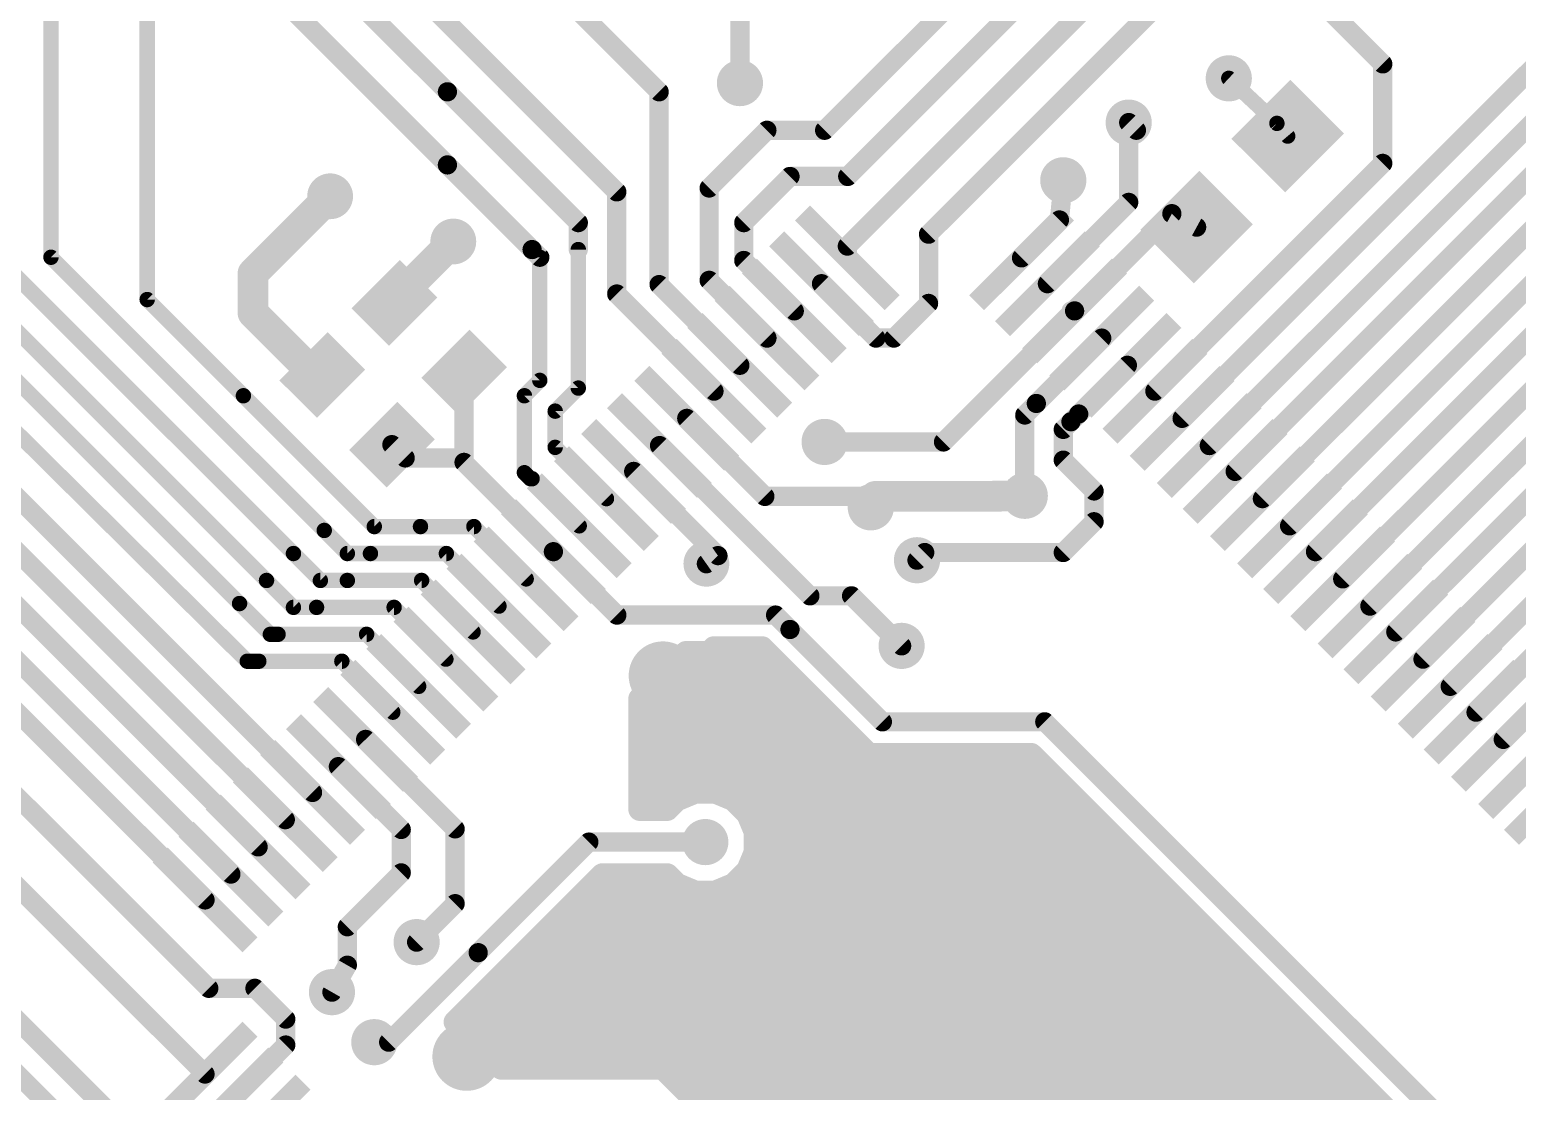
# Model space of a CAD drawing. Extents: x 0 to 81, y 1 to 51.
# Drawn here: x 34.01 to 53.64, y 24.08 to 38.09 of the extents above; entities that cross this region are included whole.
import ezdxf

# ---------------------------------------------------------------- set-up
doc = ezdxf.new("R2010")
doc.units = 0
doc.layers.add('1', color=22, linetype='CONTINUOUS')
doc.layers.add('18', color=82, linetype='CONTINUOUS')

# ---------------------------------------------------------------- blocks, each defined once
blk = doc.blocks.new('RECT')
blk.add_solid([(-0.5, -0.5), (0.5, -0.5), (-0.5, 0.5), (0.5, 0.5)])
blk = doc.blocks.new('ROUNDV')
at = {"const_width": 0.5}
blk.add_lwpolyline([(0, -0.25, 1), (0, 0.25, 1), (0, -0.25)], format="xyb", dxfattribs=at)

msp = doc.modelspace()

# ---------------------------------------------------------------- linework, layer by layer
at = {"layer": '1'}
for points, const_width in [([(34.29, 35.0896), (34.29, 45.7576)], 0.2032), ([(44.8056, 36.1564), (52.1208, 43.4716)], 0.254), ([(35.56, 34.5308), (35.56, 42.862)], 0.2032), ([(45.8724, 35.3944), (53.34, 42.862)], 0.254), ([(49.53, 41.7952), (44.5008, 36.766)], 0.254), ([(44.8005, 35.2369), (50.1396, 40.576)], 0.254), ([(49.2188, 32.9625), (55.5752, 39.3189)], 0.254), ([(39.5224, 36.3088), (36.83, 39.0012)], 0.254), ([(42.3164, 37.274), (40.64, 38.9504)], 0.254), ([(51.8668, 37.6428), (50.5968, 38.9128)], 0.254), ([(39.5224, 37.274), (38.2016, 38.5948)], 0.254), ([(43.3832, 38.4048), (43.3832, 37.3888)], 0.254), ([(41.7576, 35.9532), (39.37, 38.3408)], 0.254), ([(49.578, 32.6033), (54.8207, 37.846)], 0.254), ([(51.8668, 36.3289), (51.8668, 37.6428)], 0.254), ([(50.4698, 36.8571), (49.8348, 37.4518)], 0.2032), ([(41.2496, 35.5468), (39.5224, 37.274)], 0.254), ([(42.3164, 34.7282), (42.3164, 37.274)], 0.254), ([(37.0236, 27.3049), (27.2578, 37.0708)], 0.254), ([(48.6156, 36.766), (48.514, 36.8676)], 0.254), ([(48.514, 35.8139), (48.514, 36.8676)], 0.254), ([(50.6122, 36.6892), (50.4698, 36.8571)], 0.2032), ([(43.7388, 36.766), (42.9768, 36.004)], 0.254), ([(44.5008, 36.766), (43.7388, 36.766)], 0.254), ([(49.9193, 32.262), (54.2332, 36.576)], 0.254), ([(40.64, 35.1912), (39.5224, 36.3088)], 0.254), ([(48.8596, 33.3217), (51.8668, 36.3289)], 0.254), ([(36.8808, 29.7556), (30.48, 36.1056)], 0.2032), ([(36.7792, 30.5176), (31.0896, 36.2072)], 0.2032), ([(37.1348, 30.8224), (31.75, 36.2072)], 0.2032), ([(42.9768, 36.004), (42.9768, 34.7848)], 0.254), ([(43.434, 35.5468), (44.0436, 36.1564)], 0.254), ([(44.0436, 36.1564), (44.8056, 36.1564)], 0.254), ([(47.5996, 35.582), (47.6504, 36.1056)], 0.254), ([(50.2785, 31.9028), (54.3929, 36.0172)], 0.254), ([(37.742, 28.0234), (29.8704, 35.895)], 0.254), ([(36.957, 34.877), (37.9744, 35.8944)], 0.4064), ([(41.7576, 34.6045), (41.7576, 35.9532)], 0.254), ([(47.4407, 34.7406), (48.514, 35.8139)], 0.254), ([(37.3828, 27.6641), (29.3624, 35.6846)], 0.254), ([(37.4904, 31.178), (33.02, 35.6484)], 0.2032), ([(49.0835, 35.665), (47.7999, 34.3814)], 0.254), ([(49.4102, 35.4872), (49.0835, 35.665)], 0.254), ([(41.2496, 35.1912), (41.2496, 35.5468)], 0.254), ([(43.434, 35.0474), (43.434, 35.5468)], 0.254), ([(47.0995, 35.0818), (47.5996, 35.582)], 0.254), ([(50.6377, 31.5436), (54.6033, 35.5092)], 0.254), ([(38.8229, 34.5204), (39.6, 35.2975)], 0.4064), ([(44.8005, 35.0818), (44.8005, 35.2369)], 0.254), ([(45.8724, 34.48), (45.8724, 35.3944)], 0.254), ([(37.8968, 31.4828), (34.29, 35.0896)], 0.2032), ([(40.7416, 35.0896), (40.64, 35.1912)], 0.254), ([(40.7416, 33.464), (40.7416, 35.0896)], 0.2032), ([(41.2496, 33.3624), (41.2496, 35.1912)], 0.2032), ([(44.1001, 34.3814), (43.434, 35.0474)], 0.254), ([(36.957, 34.353), (36.957, 34.877)], 0.4064), ([(50.9789, 31.2024), (54.727, 34.9504)], 0.254), ([(43.3816, 33.663), (42.3164, 34.7282)], 0.254), ([(42.9768, 34.7848), (43.7394, 34.0222)], 0.254), ([(44.4593, 34.7406), (45.1771, 34.0228)], 0.254), ([(36.83, 33.2608), (35.56, 34.5308)], 0.2032), ([(37.7754, 33.5346), (36.957, 34.353)], 0.4064), ([(38.8229, 34.4871), (38.8229, 34.5204)], 0.4064), ([(43.0404, 33.3217), (41.7576, 34.6045)], 0.254), ([(45.4152, 34.0228), (45.8724, 34.48)], 0.254), ([(36.6644, 26.9457), (29.3201, 34.29)], 0.254), ([(46.0698, 32.6512), (47.7999, 34.3814)], 0.254), ([(47.755, 34.3814), (47.7999, 34.3814)], 0.254), ([(51.3382, 30.8432), (54.8866, 34.3916)], 0.254), ([(43.7394, 34.0222), (43.7409, 34.0222)], 0.254), ([(45.1771, 34.0228), (45.2628, 34.0228)], 0.254), ([(45.2628, 34.0228), (45.4152, 34.0228)], 0.254), ([(48.1578, 34.0222), (47.2948, 33.1592)], 0.254), ([(48.1591, 34.0222), (48.1578, 34.0222)], 0.254), ([(48.1832, 34.0222), (48.1591, 34.0222)], 0.254), ([(51.6974, 30.4839), (55.097, 33.8836)], 0.254), ([(47.8536, 33.02), (48.4966, 33.663)], 0.254), ([(48.4966, 33.663), (48.5184, 33.663)], 0.254), ([(36.3232, 26.6045), (29.4826, 33.445)], 0.254), ([(37.8704, 33.5346), (37.7754, 33.5346)], 0.4064), ([(39.7421, 32.44), (39.7421, 33.5679)], 0.254), ([(40.5384, 33.2608), (40.7416, 33.464)], 0.2032), ([(40.9448, 33.0576), (41.2496, 33.3624)], 0.2032), ([(52.0386, 30.1427), (55.2207, 33.3248)], 0.254), ([(38.5572, 31.5336), (36.83, 33.2608)], 0.2032), ([(40.5384, 32.2448), (40.5384, 33.2608)], 0.2032), ([(47.2948, 33.1592), (47.1424, 33.0068)], 0.254), ([(40.9448, 32.5795), (40.9448, 33.0576)], 0.2032), ([(42.6812, 32.9625), (43.7117, 31.932)], 0.254), ([(47.1424, 33.0068), (47.1424, 31.94)], 0.254), ([(47.6504, 32.8168), (47.752, 32.9184)], 0.254), ([(47.8536, 33.02), (47.752, 32.9184)], 0.254), ([(47.6504, 32.4104), (47.6504, 32.8168)], 0.254), ([(52.3978, 29.7835), (55.3803, 32.766)], 0.254), ([(36.3728, 25.4376), (29.2608, 32.5496)], 0.254), ([(38.7896, 32.6154), (38.965, 32.44)], 0.254), ([(41.6215, 31.9028), (40.9448, 32.5795)], 0.2032), ([(42.322, 32.6033), (44.3061, 30.6192)], 0.254), ([(44.5008, 32.6512), (46.0698, 32.6512)], 0.254), ([(38.965, 32.44), (39.7421, 32.44)], 0.254), ([(39.7421, 32.3813), (39.7421, 32.44)], 0.254), ([(40.9211, 31.2024), (39.7421, 32.3813)], 0.254), ([(48.0568, 32.004), (47.6504, 32.4104)], 0.254), ([(40.6173, 32.1659), (40.5384, 32.2448)], 0.2032), ([(40.6173, 32.1659), (40.64, 32.1659)], 0.2032), ([(40.64, 32.1659), (41.2623, 31.5436)], 0.2032), ([(41.9807, 32.262), (43.0925, 31.1503)], 0.254), ([(55.54, 32.2072), (52.757, 29.4243)], 0.254), ([(43.7117, 31.932), (45.1532, 31.932)], 0.254), ([(45.1692, 31.932), (45.1104, 31.7876)], 0.4064), ([(46.5248, 31.932), (45.1692, 31.932)], 0.4064), ([(45.1532, 31.932), (45.1104, 31.7876)], 0.254), ([(46.5248, 31.932), (47.1424, 31.94)], 0.4064), ([(48.0568, 31.5976), (48.0568, 32.004)], 0.254), ([(55.7145, 31.6992), (53.0983, 29.083)], 0.254), ([(39.1668, 31.5336), (38.5572, 31.5336)], 0.2032), ([(39.8714, 31.5336), (39.1668, 31.5336)], 0.2032), ([(40.5618, 30.8432), (39.8714, 31.5336)], 0.2032), ([(47.6504, 31.1912), (48.0568, 31.5976)], 0.254), ([(38.2016, 31.178), (37.8968, 31.4828)], 0.2032), ([(37.846, 30.8224), (37.4904, 31.178)], 0.2032), ([(38.5064, 31.178), (38.2016, 31.178)], 0.2032), ([(39.5086, 31.178), (38.5064, 31.178)], 0.2032), ([(40.2026, 30.4839), (39.5086, 31.178)], 0.2032), ([(41.7582, 30.3652), (40.9211, 31.2024)], 0.254), ([(43.0925, 31.1503), (42.9401, 31.043)], 0.254), ([(45.72, 31.0896), (45.8216, 31.1912)], 0.254), ([(45.8216, 31.1912), (47.244, 31.1912)], 0.254), ([(47.244, 31.1912), (47.6504, 31.1912)], 0.254), ([(55.8741, 31.1404), (53.4575, 28.7238)], 0.254), ([(37.4904, 30.4668), (37.1348, 30.8224)], 0.2032), ([(38.2016, 30.8224), (37.846, 30.8224)], 0.2032), ([(39.1817, 30.8224), (38.2016, 30.8224)], 0.2032), ([(39.8614, 30.1427), (39.1817, 30.8224)], 0.2032), ([(44.3061, 30.6192), (44.8564, 30.6192)], 0.254), ([(44.8564, 30.6192), (45.5168, 29.9588)], 0.254), ([(37.1856, 30.1112), (36.7792, 30.5176)], 0.2032), ([(37.7952, 30.4668), (37.4904, 30.4668)], 0.2032), ([(38.8189, 30.4668), (37.7952, 30.4668)], 0.2032), ([(39.5022, 29.7835), (38.8189, 30.4668)], 0.2032), ([(42.0624, 30.3652), (41.7582, 30.3652)], 0.254), ([(42.3672, 30.3652), (42.0624, 30.3652)], 0.254), ([(42.3672, 30.3652), (42.6344, 30.3652)], 0.254), ([(42.6344, 30.3652), (43.8536, 30.3652)], 0.254), ([(43.8536, 30.3652), (44.0436, 30.1752)], 0.254), ([(44.0436, 30.1752), (45.2628, 28.956)], 0.254), ([(37.2872, 30.1112), (37.1856, 30.1112)], 0.2032), ([(38.456, 30.1112), (37.2872, 30.1112)], 0.2032), ([(39.143, 29.4243), (38.456, 30.1112)], 0.2032), ([(42.9768, 29.8704), (43.0398, 29.9334)], 0.3048), ([(43.0398, 29.9334), (43.6747, 29.9334)], 0.3048), ([(43.6747, 29.9334), (44.831, 28.7771)], 0.3048), ([(37.0332, 29.7556), (36.8808, 29.7556)], 0.2032), ([(38.1291, 29.7556), (37.0332, 29.7556)], 0.2032), ([(38.8017, 29.083), (38.1291, 29.7556)], 0.2032), ([(42.0624, 29.2608), (42.672, 29.8704)], 0.3048), ([(43.8912, 28.0416), (42.3672, 29.5656)], 0.8128), ([(42.672, 29.8704), (42.9768, 29.8704)], 0.3048), ([(42.9768, 29.8704), (43.7377, 29.8704)], 0.3048), ([(42.3672, 29.5656), (44.0425, 29.5656)], 0.3048), ([(42.0624, 27.7998), (42.0624, 29.2608)], 0.3048), ([(42.0624, 29.2608), (44.3473, 29.2608)], 0.3048), ([(42.0624, 28.956), (44.6521, 28.956)], 0.3048), ([(45.2628, 28.956), (47.4061, 28.956)], 0.254), ([(47.4061, 28.956), (52.8121, 23.55)], 0.254), ([(44.831, 28.7771), (45.0839, 28.5242)], 0.3048), ([(38.4425, 28.7238), (39.624, 27.5423)], 0.254), ([(42.0624, 28.6512), (44.9569, 28.6512)], 0.3048), ([(45.0839, 28.5242), (47.2272, 28.5242)], 0.3048), ([(47.2272, 28.5242), (52.3803, 23.3711)], 0.3048), ([(38.0833, 28.3646), (38.9128, 27.5351)], 0.254), ([(42.0624, 28.3464), (47.405, 28.3464)], 0.3048), ([(44.0436, 25.7556), (43.8912, 28.0416)], 0.8128), ([(42.0624, 28.0416), (47.7098, 28.0416)], 0.3048), ([(42.5519, 27.9279), (42.4239, 27.7998)], 0.3048), ([(42.7946, 28.0284), (42.5519, 27.9279)], 0.3048), ([(43.0574, 28.0284), (42.7946, 28.0284)], 0.3048), ([(43.3001, 27.9279), (43.0574, 28.0284)], 0.3048), ([(43.4859, 27.7421), (43.3001, 27.9279)], 0.3048), ([(42.4239, 27.7998), (42.0624, 27.7998)], 0.3048), ([(43.5864, 27.4994), (43.4859, 27.7421)], 0.3048), ([(43.488, 27.7368), (48.0146, 27.7368)], 0.3048), ([(38.9128, 27.5351), (38.9128, 26.9616)], 0.254), ([(39.624, 27.5423), (39.624, 26.5552)], 0.254), ([(39.9288, 25.908), (41.3888, 27.368)], 0.254), ([(41.3888, 27.368), (41.656, 27.368)], 0.254), ([(41.656, 27.368), (42.926, 27.368)], 0.254), ([(43.5864, 27.2366), (43.5864, 27.4994)], 0.3048), ([(43.5864, 27.432), (48.3194, 27.432)], 0.3048), ([(43.4859, 26.9939), (43.5864, 27.2366)], 0.3048), ([(36.3232, 24.3055), (33.6539, 26.9748)], 0.254), ([(43.3001, 26.8081), (43.4859, 26.9939)], 0.3048), ([(43.5411, 27.1272), (48.6242, 27.1272)], 0.3048), ([(38.9128, 26.9616), (38.2016, 26.2504)], 0.254), ([(40.1077, 25.4762), (41.5677, 26.9362)], 0.3048), ([(41.4539, 26.8224), (42.5377, 26.8224)], 0.3048), ([(41.5677, 26.9362), (42.4239, 26.9362)], 0.3048), ([(42.4239, 26.9362), (42.5519, 26.8081)], 0.3048), ([(42.5519, 26.8081), (42.7946, 26.7076)], 0.3048), ([(43.0574, 26.7076), (43.3001, 26.8081)], 0.3048), ([(43.3143, 26.8224), (48.929, 26.8224)], 0.3048), ([(42.7946, 26.7076), (43.0574, 26.7076)], 0.3048), ([(39.624, 26.5552), (39.116, 26.0472)], 0.254), ([(41.1491, 26.5176), (49.2338, 26.5176)], 0.3048), ([(38.2016, 26.2504), (38.2016, 25.7424)], 0.254), ([(40.8443, 26.2128), (49.5386, 26.2128)], 0.3048), ([(39.7764, 24.5364), (40.9956, 25.7556)], 0.8128), ([(40.9956, 25.7556), (44.0436, 25.7556)], 0.8128), ([(44.0436, 25.7556), (45.8724, 25.7556)], 0.8128), ([(45.8724, 25.7556), (50.7492, 22.4028)], 0.8128), ([(38.7472, 24.7264), (39.9288, 25.908)], 0.254), ([(40.5395, 25.908), (49.8434, 25.908)], 0.3048), ([(38.2016, 25.7424), (37.9984, 25.3868)], 0.254), ([(40.2347, 25.6032), (50.1482, 25.6032)], 0.3048), ([(36.068, 22.796), (33.4264, 25.4376)], 0.254), ([(36.9824, 25.4376), (36.3728, 25.4376)], 0.254), ([(37.3888, 25.0312), (36.9824, 25.4376)], 0.254), ([(39.6245, 24.9931), (40.1077, 25.4762)], 0.3048), ([(39.9299, 25.2984), (50.453, 25.2984)], 0.3048), ([(37.3888, 24.6887), (37.3888, 25.0312)], 0.254), ([(40.2336, 24.384), (39.6245, 24.9931)], 0.3048), ([(39.6251, 24.9936), (50.7578, 24.9936)], 0.3048), ([(35.9664, 22.1864), (33.3248, 24.828)], 0.254), ([(36.6644, 23.9643), (37.3888, 24.6887)], 0.254), ([(38.5572, 24.7264), (38.7472, 24.7264)], 0.254), ([(39.9288, 24.6888), (51.0626, 24.6888)], 0.3048), ([(42.3672, 24.384), (40.2336, 24.384)], 0.3048), ([(40.2336, 24.384), (51.3674, 24.384)], 0.3048), ([(47.8536, 18.8976), (42.3672, 24.384)], 0.3048), ([(42.672, 24.0792), (51.6722, 24.0792)], 0.3048)]:
    msp.add_lwpolyline(points, dxfattribs=dict(at, const_width=const_width))
for points, const_width in [([(51.9303, 37.6428, 1), (51.8033, 37.6428)], 0.127), ([(51.8219, 37.5979, 1), (51.9117, 37.6877)], 0.127), ([(49.8695, 37.4889, 1), (49.8001, 37.4147)], 0.1016), ([(39.5673, 37.3189, 1), (39.4775, 37.2291)], 0.127), ([(39.4775, 37.2291, 1), (39.5673, 37.3189)], 0.127), ([(42.3799, 37.274, 1), (42.2529, 37.274)], 0.127), ([(42.2715, 37.2291, 1), (42.3613, 37.3189)], 0.127), ([(43.3197, 37.3888, 1), (43.4467, 37.3888)], 0.127), ([(48.5589, 36.9125, 1), (48.4691, 36.8227)], 0.127), ([(48.5775, 36.8676, 1), (48.4505, 36.8676)], 0.127), ([(50.5085, 36.89, 1), (50.4311, 36.8242)], 0.1016), ([(50.4351, 36.82, 1), (50.5045, 36.8942)], 0.1016), ([(43.7388, 36.8295, 1), (43.7388, 36.7025)], 0.127), ([(43.7837, 36.7211, 1), (43.6939, 36.8109)], 0.127), ([(44.4559, 36.8109, 1), (44.5457, 36.7211)], 0.127), ([(44.5008, 36.7025, 1), (44.5008, 36.8295)], 0.127), ([(48.5707, 36.7211, 1), (48.6605, 36.8109)], 0.127), ([(50.5735, 36.6564, 1), (50.651, 36.7221)], 0.1016), ([(39.5673, 36.3537, 1), (39.4775, 36.2639)], 0.127), ([(39.4775, 36.2639, 1), (39.5673, 36.3537)], 0.127), ([(51.8033, 36.3289, 1), (51.9303, 36.3289)], 0.127), ([(51.9117, 36.284, 1), (51.8219, 36.3738)], 0.127), ([(43.0403, 36.004, 1), (42.9133, 36.004)], 0.127), ([(44.0436, 36.2199, 1), (44.0436, 36.0929)], 0.127), ([(44.0885, 36.1115, 1), (43.9987, 36.2013)], 0.127), ([(44.7607, 36.2013, 1), (44.8505, 36.1115)], 0.127), ([(44.8056, 36.0929, 1), (44.8056, 36.2199)], 0.127), ([(47.7136, 36.0995, 1), (47.5872, 36.1117)], 0.127), ([(38.0462, 35.8226, 1), (37.9026, 35.9662)], 0.2032), ([(41.8211, 35.9532, 1), (41.6941, 35.9532)], 0.127), ([(41.7127, 35.9083, 1), (41.8025, 35.9981)], 0.127), ([(42.9319, 36.0489, 1), (43.0217, 35.9591)], 0.127), ([(48.5589, 35.769, 1), (48.4691, 35.8588)], 0.127), ([(48.4505, 35.8139, 1), (48.5775, 35.8139)], 0.127), ([(49.1139, 35.7207, 1), (49.0532, 35.6092)], 0.127), ([(49.1284, 35.6201, 1), (49.0386, 35.7099)], 0.127), ([(41.3131, 35.5468, 1), (41.1861, 35.5468)], 0.127), ([(41.2047, 35.5019, 1), (41.2945, 35.5917)], 0.127), ([(43.4975, 35.5468, 1), (43.3705, 35.5468)], 0.127), ([(43.3891, 35.5917, 1), (43.4789, 35.5019)], 0.127), ([(47.5364, 35.5881, 1), (47.6628, 35.5758)], 0.127), ([(47.6445, 35.5371, 1), (47.5547, 35.6269)], 0.127), ([(49.3798, 35.4314, 1), (49.4405, 35.5429)], 0.127), ([(39.6718, 35.2257, 1), (39.5282, 35.3693)], 0.2032), ([(44.864, 35.2369, 1), (44.737, 35.2369)], 0.127), ([(44.7556, 35.2818, 1), (44.8454, 35.192)], 0.127), ([(45.9359, 35.3944, 1), (45.8089, 35.3944)], 0.127), ([(45.8275, 35.4393, 1), (45.9173, 35.3495)], 0.127), ([(34.3259, 35.1255, 1), (34.2541, 35.0537)], 0.1016), ([(40.6849, 35.2361, 1), (40.5951, 35.1463)], 0.127), ([(40.5951, 35.1463, 1), (40.6849, 35.2361)], 0.127), ([(40.6967, 35.0447, 1), (40.7865, 35.1345)], 0.127), ([(40.7924, 35.0896, 1), (40.6908, 35.0896)], 0.1016), ([(41.1861, 35.1912, 1), (41.3131, 35.1912)], 0.127), ([(41.3004, 35.1912, 1), (41.1988, 35.1912)], 0.1016), ([(43.4789, 35.0923, 1), (43.3891, 35.0025)], 0.127), ([(44.737, 35.0818, 1), (44.864, 35.0818)], 0.127), ([(47.0546, 35.1267, 1), (47.1444, 35.0369)], 0.127), ([(34.2392, 35.0896, 1), (34.3408, 35.0896)], 0.1016), ([(37.0586, 34.877, 1), (36.8554, 34.877)], 0.2032), ([(36.8852, 34.9488, 1), (37.0288, 34.8052)], 0.2032), ([(43.3705, 35.0474, 1), (43.4975, 35.0474)], 0.127), ([(42.3613, 34.7731, 1), (42.2715, 34.6833)], 0.127), ([(42.2529, 34.7282, 1), (42.3799, 34.7282)], 0.127), ([(43.0217, 34.8297, 1), (42.9319, 34.7399)], 0.127), ([(42.9133, 34.7848, 1), (43.0403, 34.7848)], 0.127), ([(44.5042, 34.7855, 1), (44.4144, 34.6957)], 0.127), ([(47.3958, 34.7855, 1), (47.4856, 34.6957)], 0.127), ([(35.5959, 34.5667, 1), (35.5241, 34.4949)], 0.1016), ([(35.5092, 34.5308, 1), (35.6108, 34.5308)], 0.1016), ([(37.0288, 34.4248, 1), (36.8852, 34.2812)], 0.2032), ([(38.751, 34.5922, 1), (38.8947, 34.4485)], 0.2032), ([(38.9245, 34.5204, 1), (38.7213, 34.5204)], 0.2032), ([(38.7213, 34.4871, 1), (38.9245, 34.4871)], 0.2032), ([(41.8025, 34.6494, 1), (41.7127, 34.5596)], 0.127), ([(41.6941, 34.6045, 1), (41.8211, 34.6045)], 0.127), ([(45.9173, 34.4351, 1), (45.8275, 34.5249)], 0.127), ([(36.8554, 34.353, 1), (37.0586, 34.353)], 0.2032), ([(44.0552, 34.3365, 1), (44.145, 34.4263)], 0.127), ([(45.8089, 34.48, 1), (45.9359, 34.48)], 0.127), ([(47.755, 34.4449, 1), (47.755, 34.3179)], 0.127), ([(47.755, 34.4263, 1), (47.8448, 34.3365)], 0.127), ([(47.8448, 34.3365, 1), (47.755, 34.4263)], 0.127), ([(47.7999, 34.3179, 1), (47.7999, 34.4449)], 0.127), ([(43.7394, 34.0857, 1), (43.7394, 33.9587)], 0.127), ([(43.6945, 33.9773, 1), (43.7843, 34.0671)], 0.127), ([(43.7409, 33.9587, 1), (43.7409, 34.0857)], 0.127), ([(45.1771, 34.0863, 1), (45.1771, 33.9593)], 0.127), ([(45.1322, 33.9779, 1), (45.222, 34.0677)], 0.127), ([(45.2628, 34.0863, 1), (45.2628, 33.9593)], 0.127), ([(45.2628, 33.9593, 1), (45.2628, 34.0863)], 0.127), ([(45.3703, 34.0677, 1), (45.4601, 33.9779)], 0.127), ([(45.4152, 33.9593, 1), (45.4152, 34.0863)], 0.127), ([(48.1578, 34.0857, 1), (48.1578, 33.9587)], 0.127), ([(48.1591, 34.0857, 1), (48.1591, 33.9587)], 0.127), ([(48.2027, 33.9773, 1), (48.1129, 34.0671)], 0.127), ([(48.1591, 33.9587, 1), (48.1591, 34.0857)], 0.127), ([(48.1832, 33.9587, 1), (48.1832, 34.0857)], 0.127), ([(43.3367, 33.6181, 1), (43.4265, 33.7079)], 0.127), ([(48.4966, 33.7265, 1), (48.4966, 33.5995)], 0.127), ([(48.5415, 33.6181, 1), (48.4517, 33.7079)], 0.127), ([(48.5184, 33.5995, 1), (48.5184, 33.7265)], 0.127), ([(37.7754, 33.6362, 1), (37.7754, 33.433)], 0.2032), ([(37.7035, 33.4628, 1), (37.8472, 33.6065)], 0.2032), ([(37.8704, 33.433, 1), (37.8704, 33.6362)], 0.2032), ([(39.8056, 33.5679, 1), (39.6786, 33.5679)], 0.127), ([(40.6908, 33.464, 1), (40.7924, 33.464)], 0.1016), ([(40.7775, 33.4281, 1), (40.7057, 33.4999)], 0.1016), ([(41.1988, 33.3624, 1), (41.3004, 33.3624)], 0.1016), ([(41.2855, 33.3265, 1), (41.2137, 33.3983)], 0.1016), ([(42.9955, 33.2768, 1), (43.0853, 33.3666)], 0.127), ([(48.8147, 33.3666, 1), (48.9045, 33.2768)], 0.127), ([(36.8659, 33.2967, 1), (36.7941, 33.2249)], 0.1016), ([(36.7941, 33.2249, 1), (36.8659, 33.2967)], 0.1016), ([(40.5892, 33.2608, 1), (40.4876, 33.2608)], 0.1016), ([(40.5025, 33.2967, 1), (40.5743, 33.2249)], 0.1016), ([(47.2499, 33.2041, 1), (47.3397, 33.1143)], 0.127), ([(47.3397, 33.1143, 1), (47.2499, 33.2041)], 0.127), ([(40.9956, 33.0576, 1), (40.894, 33.0576)], 0.1016), ([(40.9089, 33.0935, 1), (40.9807, 33.0217)], 0.1016), ([(42.7261, 33.0074, 1), (42.6363, 32.9176)], 0.127), ([(47.2059, 33.0068, 1), (47.0789, 33.0068)], 0.127), ([(47.0975, 33.0517, 1), (47.1873, 32.9619)], 0.127), ([(47.7071, 32.9633, 1), (47.7969, 32.8735)], 0.127), ([(47.7969, 32.8735, 1), (47.7071, 32.9633)], 0.127), ([(47.8087, 33.0649, 1), (47.8985, 32.9751)], 0.127), ([(47.8985, 32.9751, 1), (47.8087, 33.0649)], 0.127), ([(49.1739, 33.0074, 1), (49.2637, 32.9176)], 0.127), ([(47.7139, 32.8168, 1), (47.5869, 32.8168)], 0.127), ([(47.6055, 32.8617, 1), (47.6953, 32.7719)], 0.127), ([(38.8345, 32.6603, 1), (38.7447, 32.5705)], 0.127), ([(40.9807, 32.6155, 1), (40.9089, 32.5436)], 0.1016), ([(40.894, 32.5795, 1), (40.9956, 32.5795)], 0.1016), ([(42.3669, 32.6482, 1), (42.2771, 32.5584)], 0.127), ([(44.5008, 32.7147, 1), (44.5008, 32.5877)], 0.127), ([(46.0249, 32.6961, 1), (46.1147, 32.6063)], 0.127), ([(46.0698, 32.5877, 1), (46.0698, 32.7147)], 0.127), ([(49.5331, 32.6482, 1), (49.6229, 32.5584)], 0.127), ([(38.965, 32.5035, 1), (38.965, 32.3765)], 0.127), ([(38.9201, 32.3951, 1), (39.0099, 32.4849)], 0.127), ([(39.8056, 32.44, 1), (39.6786, 32.44)], 0.127), ([(39.787, 32.4262, 1), (39.6972, 32.3364)], 0.127), ([(39.6786, 32.44, 1), (39.8056, 32.44)], 0.127), ([(39.6786, 32.3813, 1), (39.8056, 32.3813)], 0.127), ([(39.7421, 32.3765, 1), (39.7421, 32.5035)], 0.127), ([(47.6953, 32.4553, 1), (47.6055, 32.3655)], 0.127), ([(47.5869, 32.4104, 1), (47.7139, 32.4104)], 0.127), ([(40.5743, 32.2807, 1), (40.5025, 32.2089)], 0.1016), ([(40.4876, 32.2448, 1), (40.5892, 32.2448)], 0.1016), ([(40.6173, 32.2167, 1), (40.6173, 32.1151)], 0.1016), ([(40.5814, 32.13, 1), (40.6532, 32.2018)], 0.1016), ([(40.6759, 32.2018, 1), (40.6041, 32.13)], 0.1016), ([(40.64, 32.1151, 1), (40.64, 32.2167)], 0.1016), ([(42.0256, 32.3069, 1), (41.9358, 32.2171)], 0.127), ([(49.8744, 32.3069, 1), (49.9642, 32.2171)], 0.127), ([(43.7117, 31.9955, 1), (43.7117, 31.8685)], 0.127), ([(43.6668, 31.8871, 1), (43.7566, 31.9769)], 0.127), ([(45.1692, 32.0336, 1), (45.1692, 31.8304)], 0.2032), ([(45.2633, 31.8937, 1), (45.0751, 31.9703)], 0.2032), ([(45.2141, 31.914, 1), (45.0923, 31.95)], 0.127), ([(45.1532, 31.8685, 1), (45.1532, 31.9955)], 0.127), ([(46.5235, 32.0336, 1), (46.5261, 31.8304)], 0.2032), ([(46.5248, 31.8304, 1), (46.5248, 32.0336)], 0.2032), ([(47.0789, 31.94, 1), (47.2059, 31.94)], 0.127), ([(47.1437, 31.8384, 1), (47.1411, 32.0416)], 0.2032), ([(48.1203, 32.004, 1), (47.9933, 32.004)], 0.127), ([(48.0119, 31.9591, 1), (48.1017, 32.0489)], 0.127), ([(50.2336, 31.9477, 1), (50.3234, 31.8579)], 0.127), ([(41.5856, 31.8669, 1), (41.6574, 31.9387)], 0.1016), ([(45.0163, 31.8259, 1), (45.2045, 31.7493)], 0.2032), ([(45.0495, 31.8056, 1), (45.1713, 31.7696)], 0.127), ([(38.5572, 31.5844, 1), (38.5572, 31.4828)], 0.1016), ([(38.5213, 31.4977, 1), (38.5931, 31.5695)], 0.1016), ([(39.1668, 31.5844, 1), (39.1668, 31.4828)], 0.1016), ([(39.1668, 31.4828, 1), (39.1668, 31.5844)], 0.1016), ([(39.9073, 31.5695, 1), (39.8355, 31.4977)], 0.1016), ([(39.8714, 31.4828, 1), (39.8714, 31.5844)], 0.1016), ([(41.2264, 31.5077, 1), (41.2982, 31.5795)], 0.1016), ([(47.9933, 31.5976, 1), (48.1203, 31.5976)], 0.127), ([(48.1017, 31.5527, 1), (48.0119, 31.6425)], 0.127), ([(50.5928, 31.5885, 1), (50.6826, 31.4987)], 0.127), ([(37.9327, 31.5187, 1), (37.8609, 31.4469)], 0.1016), ([(37.8609, 31.4469, 1), (37.9327, 31.5187)], 0.1016), ([(37.5263, 31.2139, 1), (37.4545, 31.1421)], 0.1016), ([(37.4545, 31.1421, 1), (37.5263, 31.2139)], 0.1016), ([(38.2016, 31.2288, 1), (38.2016, 31.1272)], 0.1016), ([(38.1657, 31.1421, 1), (38.2375, 31.2139)], 0.1016), ([(38.5064, 31.2288, 1), (38.5064, 31.1272)], 0.1016), ([(38.5064, 31.1272, 1), (38.5064, 31.2288)], 0.1016), ([(39.5445, 31.2139, 1), (39.4727, 31.1421)], 0.1016), ([(39.5086, 31.1272, 1), (39.5086, 31.2288)], 0.1016), ([(40.966, 31.2473, 1), (40.8762, 31.1575)], 0.127), ([(40.8762, 31.1575, 1), (40.966, 31.2473)], 0.127), ([(43.0476, 31.1054, 1), (43.1374, 31.1952)], 0.127), ([(43.129, 31.0983, 1), (43.056, 31.2022)], 0.127), ([(45.8216, 31.2547, 1), (45.8216, 31.1277)], 0.127), ([(45.8665, 31.1463, 1), (45.7767, 31.2361)], 0.127), ([(47.244, 31.2547, 1), (47.244, 31.1277)], 0.127), ([(47.244, 31.1277, 1), (47.244, 31.2547)], 0.127), ([(47.6055, 31.2361, 1), (47.6953, 31.1463)], 0.127), ([(47.6504, 31.1277, 1), (47.6504, 31.2547)], 0.127), ([(50.934, 31.2473, 1), (51.0238, 31.1575)], 0.127), ([(42.9036, 31.0949, 1), (42.9766, 30.9911)], 0.127), ([(45.6751, 31.1345, 1), (45.7649, 31.0447)], 0.127), ([(37.1707, 30.8583, 1), (37.0989, 30.7865)], 0.1016), ([(37.0989, 30.7865, 1), (37.1707, 30.8583)], 0.1016), ([(37.846, 30.8732, 1), (37.846, 30.7716)], 0.1016), ([(37.8101, 30.7865, 1), (37.8819, 30.8583)], 0.1016), ([(38.2016, 30.8732, 1), (38.2016, 30.7716)], 0.1016), ([(38.2016, 30.7716, 1), (38.2016, 30.8732)], 0.1016), ([(39.2176, 30.8583, 1), (39.1458, 30.7865)], 0.1016), ([(39.1817, 30.7716, 1), (39.1817, 30.8732)], 0.1016), ([(40.5259, 30.8072, 1), (40.5978, 30.8791)], 0.1016), ([(51.2933, 30.8881, 1), (51.3831, 30.7983)], 0.127), ([(44.3061, 30.6827, 1), (44.3061, 30.5557)], 0.127), ([(44.2612, 30.5743, 1), (44.351, 30.6641)], 0.127), ([(44.9013, 30.6641, 1), (44.8115, 30.5743)], 0.127), ([(44.8564, 30.5557, 1), (44.8564, 30.6827)], 0.127), ([(36.8151, 30.5535, 1), (36.7433, 30.4817)], 0.1016), ([(36.7433, 30.4817, 1), (36.8151, 30.5535)], 0.1016), ([(37.4904, 30.5176, 1), (37.4904, 30.416)], 0.1016), ([(37.4545, 30.4309, 1), (37.5263, 30.5027)], 0.1016), ([(37.7952, 30.5176, 1), (37.7952, 30.416)], 0.1016), ([(37.7952, 30.416, 1), (37.7952, 30.5176)], 0.1016), ([(38.8548, 30.5027, 1), (38.7829, 30.4309)], 0.1016), ([(38.8189, 30.416, 1), (38.8189, 30.5176)], 0.1016), ([(40.1667, 30.448, 1), (40.2386, 30.5199)], 0.1016), ([(41.7582, 30.4287, 1), (41.7582, 30.3017)], 0.127), ([(41.7133, 30.3203, 1), (41.8031, 30.4101)], 0.127), ([(42.0624, 30.4287, 1), (42.0624, 30.3017)], 0.127), ([(42.0624, 30.3017, 1), (42.0624, 30.4287)], 0.127), ([(42.3672, 30.4287, 1), (42.3672, 30.3017)], 0.127), ([(42.3672, 30.3017, 1), (42.3672, 30.4287)], 0.127), ([(42.6344, 30.4287, 1), (42.6344, 30.3017)], 0.127), ([(42.6344, 30.3017, 1), (42.6344, 30.4287)], 0.127), ([(43.8985, 30.4101, 1), (43.8087, 30.3203)], 0.127), ([(43.8536, 30.3017, 1), (43.8536, 30.4287)], 0.127), ([(51.6525, 30.5288, 1), (51.7423, 30.439)], 0.127), ([(44.0885, 30.2201, 1), (43.9987, 30.1303)], 0.127), ([(43.9987, 30.1303, 1), (44.0885, 30.2201)], 0.127), ([(51.9937, 30.1876, 1), (52.0835, 30.0978)], 0.127), ([(37.1856, 30.162, 1), (37.1856, 30.0604)], 0.1016), ([(37.1497, 30.0753, 1), (37.2215, 30.1471)], 0.1016), ([(37.2872, 30.162, 1), (37.2872, 30.0604)], 0.1016), ([(37.2872, 30.0604, 1), (37.2872, 30.162)], 0.1016), ([(38.492, 30.1471, 1), (38.4201, 30.0753)], 0.1016), ([(38.456, 30.0604, 1), (38.456, 30.162)], 0.1016), ([(39.8255, 30.1068, 1), (39.8973, 30.1786)], 0.1016), ([(43.0398, 30.0096, 1), (43.0398, 29.8572)], 0.1524), ([(43.0937, 29.8795, 1), (42.9859, 29.9873)], 0.1524), ([(43.7286, 29.9873, 1), (43.6209, 29.8795)], 0.1524), ([(43.6747, 29.8572, 1), (43.6747, 30.0096)], 0.1524), ([(45.4719, 29.9139, 1), (45.5617, 30.0037)], 0.127), ([(36.8808, 29.8064, 1), (36.8808, 29.7048)], 0.1016), ([(36.845, 29.7195, 1), (36.9166, 29.7917)], 0.1016), ([(37.0332, 29.8064, 1), (37.0332, 29.7048)], 0.1016), ([(37.0332, 29.7048, 1), (37.0332, 29.8064)], 0.1016), ([(38.1651, 29.7915, 1), (38.0932, 29.7197)], 0.1016), ([(38.1291, 29.7048, 1), (38.1291, 29.8064)], 0.1016), ([(39.4663, 29.7476, 1), (39.5381, 29.8194)], 0.1016), ([(42.5109, 29.7093, 1), (42.2235, 29.4219)], 0.4064), ([(42.672, 29.9466, 1), (42.672, 29.7942)], 0.1524), ([(42.7259, 29.8165, 1), (42.6181, 29.9243)], 0.1524), ([(42.9768, 29.9466, 1), (42.9768, 29.7942)], 0.1524), ([(42.9229, 29.9243, 1), (43.0307, 29.8165)], 0.1524), ([(42.9768, 29.7942, 1), (42.9768, 29.9466)], 0.1524), ([(43.7377, 29.7942, 1), (43.7377, 29.9466)], 0.1524), ([(52.3529, 29.8284, 1), (52.4427, 29.7386)], 0.127), ([(42.3672, 29.6418, 1), (42.3672, 29.4894)], 0.1524), ([(44.0425, 29.4894, 1), (44.0425, 29.6418)], 0.1524), ([(39.107, 29.3884, 1), (39.1789, 29.4602)], 0.1016), ([(52.7121, 29.4692, 1), (52.8019, 29.3794)], 0.127), ([(42.1386, 29.2608, 1), (41.9862, 29.2608)], 0.1524), ([(42.0624, 29.337, 1), (42.0624, 29.1846)], 0.1524), ([(42.0085, 29.3147, 1), (42.1163, 29.2069)], 0.1524), ([(44.3473, 29.1846, 1), (44.3473, 29.337)], 0.1524), ([(38.7658, 29.0471, 1), (38.8376, 29.1189)], 0.1016), ([(42.0624, 29.0322, 1), (42.0624, 28.8798)], 0.1524), ([(44.6521, 28.8798, 1), (44.6521, 29.0322)], 0.1524), ([(45.2628, 29.0195, 1), (45.2628, 28.8925)], 0.127), ([(45.2179, 28.9111, 1), (45.3077, 29.0009)], 0.127), ([(47.451, 29.0009, 1), (47.3612, 28.9111)], 0.127), ([(47.4061, 28.8925, 1), (47.4061, 29.0195)], 0.127), ([(53.0534, 29.1279, 1), (53.1432, 29.0381)], 0.127), ([(44.8849, 28.831, 1), (44.7771, 28.7233)], 0.1524), ([(44.7771, 28.7233, 1), (44.8849, 28.831)], 0.1524), ([(38.4874, 28.7687, 1), (38.3976, 28.6789)], 0.127), ([(42.0624, 28.7274, 1), (42.0624, 28.575)], 0.1524), ([(44.9569, 28.575, 1), (44.9569, 28.7274)], 0.1524), ([(45.0839, 28.6004, 1), (45.0839, 28.448)], 0.1524), ([(47.2811, 28.5781, 1), (47.1734, 28.4703)], 0.1524), ([(47.2272, 28.448, 1), (47.2272, 28.6004)], 0.1524), ([(53.4126, 28.7687, 1), (53.5024, 28.6789)], 0.127), ([(38.1282, 28.4095, 1), (38.0384, 28.3197)], 0.127), ([(42.0624, 28.4226, 1), (42.0624, 28.2702)], 0.1524), ([(45.0301, 28.4703, 1), (45.1378, 28.5781)], 0.1524), ([(47.405, 28.2702, 1), (47.405, 28.4226)], 0.1524), ([(44.0939, 28.0551, 1), (43.6885, 28.0281)], 0.4064), ([(43.7475, 27.8979, 1), (44.0349, 28.1853)], 0.4064), ([(37.6971, 27.9785, 1), (37.7869, 28.0683)], 0.127), ([(42.0624, 28.1178, 1), (42.0624, 27.9654)], 0.1524), ([(42.5228, 27.9983, 1), (42.5811, 27.8575)], 0.1524), ([(42.6058, 27.874, 1), (42.498, 27.9817)], 0.1524), ([(42.7946, 28.1046, 1), (42.7946, 27.9522)], 0.1524), ([(42.8238, 27.958, 1), (42.7655, 28.0988)], 0.1524), ([(43.0865, 28.0988, 1), (43.0282, 27.958)], 0.1524), ([(43.0574, 27.9522, 1), (43.0574, 28.1046)], 0.1524), ([(43.354, 27.9817, 1), (43.2462, 27.874)], 0.1524), ([(43.2709, 27.8575, 1), (43.3292, 27.9983)], 0.1524), ([(47.7098, 27.9654, 1), (47.7098, 28.1178)], 0.1524), ([(42.0624, 27.876, 1), (42.0624, 27.7236)], 0.1524), ([(42.37, 27.8537, 1), (42.4777, 27.7459)], 0.1524), ([(42.4239, 27.7236, 1), (42.4239, 27.876)], 0.1524), ([(43.5563, 27.7712, 1), (43.4155, 27.7129)], 0.1524), ([(43.488, 27.813, 1), (43.488, 27.6606)], 0.1524), ([(48.0146, 27.6606, 1), (48.0146, 27.813)], 0.1524), ([(37.3379, 27.6192, 1), (37.4277, 27.709)], 0.127), ([(41.9862, 27.7998, 1), (42.1386, 27.7998)], 0.1524), ([(43.432, 27.6882, 1), (43.5397, 27.796)], 0.1524), ([(38.9763, 27.5351, 1), (38.8493, 27.5351)], 0.127), ([(38.8679, 27.4902, 1), (38.9577, 27.58)], 0.127), ([(39.6875, 27.5423, 1), (39.5605, 27.5423)], 0.127), ([(39.5791, 27.4974, 1), (39.6689, 27.5872)], 0.127), ([(41.3888, 27.4315, 1), (41.3888, 27.3045)], 0.127), ([(41.4337, 27.3231, 1), (41.3439, 27.4129)], 0.127), ([(41.656, 27.4315, 1), (41.656, 27.3045)], 0.127), ([(41.656, 27.3045, 1), (41.656, 27.4315)], 0.127), ([(42.926, 27.3045, 1), (42.926, 27.4315)], 0.127), ([(43.6626, 27.4994, 1), (43.5102, 27.4994)], 0.1524), ([(43.5864, 27.5082, 1), (43.5864, 27.3558)], 0.1524), ([(43.516, 27.4702, 1), (43.6568, 27.5285)], 0.1524), ([(48.3194, 27.3558, 1), (48.3194, 27.5082)], 0.1524), ([(36.9787, 27.26, 1), (37.0685, 27.3498)], 0.127), ([(43.5102, 27.2366, 1), (43.6626, 27.2366)], 0.1524), ([(43.6568, 27.2075, 1), (43.516, 27.2658)], 0.1524), ([(43.4155, 27.0231, 1), (43.5563, 26.9648)], 0.1524), ([(43.5397, 26.94, 1), (43.432, 27.0478)], 0.1524), ([(43.5411, 27.2034, 1), (43.5411, 27.051)], 0.1524), ([(48.6242, 27.051, 1), (48.6242, 27.2034)], 0.1524), ([(36.6195, 26.9008, 1), (36.7093, 26.9906)], 0.127), ([(38.8493, 26.9616, 1), (38.9763, 26.9616)], 0.127), ([(38.9577, 26.9167, 1), (38.8679, 27.0065)], 0.127), ([(41.4539, 26.8986, 1), (41.4539, 26.7462)], 0.1524), ([(41.5677, 27.0124, 1), (41.5677, 26.86)], 0.1524), ([(41.6215, 26.8823, 1), (41.5138, 26.9901)], 0.1524), ([(42.4777, 26.9901, 1), (42.37, 26.8823)], 0.1524), ([(42.4239, 26.86, 1), (42.4239, 27.0124)], 0.1524), ([(42.5811, 26.8785, 1), (42.5228, 26.7377)], 0.1524), ([(42.498, 26.7543, 1), (42.6058, 26.862)], 0.1524), ([(42.5377, 26.7462, 1), (42.5377, 26.8986)], 0.1524), ([(43.2462, 26.862, 1), (43.354, 26.7543)], 0.1524), ([(43.3143, 26.8986, 1), (43.3143, 26.7462)], 0.1524), ([(43.3292, 26.7377, 1), (43.2709, 26.8785)], 0.1524), ([(48.929, 26.7462, 1), (48.929, 26.8986)], 0.1524), ([(36.2783, 26.5596, 1), (36.3681, 26.6494)], 0.127), ([(42.7946, 26.7838, 1), (42.7946, 26.6314)], 0.1524), ([(42.7655, 26.6372, 1), (42.8238, 26.778)], 0.1524), ([(43.0282, 26.778, 1), (43.0865, 26.6372)], 0.1524), ([(43.0574, 26.6314, 1), (43.0574, 26.7838)], 0.1524), ([(39.5605, 26.5552, 1), (39.6875, 26.5552)], 0.127), ([(39.6689, 26.5103, 1), (39.5791, 26.6001)], 0.127), ([(41.1491, 26.5938, 1), (41.1491, 26.4414)], 0.1524), ([(49.2338, 26.4414, 1), (49.2338, 26.5938)], 0.1524), ([(38.2651, 26.2504, 1), (38.1381, 26.2504)], 0.127), ([(38.1567, 26.2953, 1), (38.2465, 26.2055)], 0.127), ([(40.8443, 26.289, 1), (40.8443, 26.1366)], 0.1524), ([(49.5386, 26.1366, 1), (49.5386, 26.289)], 0.1524), ([(39.0711, 26.0921, 1), (39.1609, 26.0023)], 0.127), ([(40.9956, 25.9588, 1), (40.9956, 25.5524)], 0.4064), ([(41.1393, 25.6119, 1), (40.8519, 25.8993)], 0.4064), ([(44.0436, 25.9588, 1), (44.0436, 25.5524)], 0.4064), ([(44.0436, 25.5524, 1), (44.0436, 25.9588)], 0.4064), ([(45.9875, 25.923, 1), (45.7573, 25.5882)], 0.4064), ([(45.8724, 25.5524, 1), (45.8724, 25.9588)], 0.4064), ([(39.8839, 25.9529, 1), (39.9737, 25.8631)], 0.127), ([(39.9737, 25.8631, 1), (39.8839, 25.9529)], 0.127), ([(40.5395, 25.9842, 1), (40.5395, 25.8318)], 0.1524), ([(43.8409, 25.7421, 1), (44.2463, 25.7691)], 0.4064), ([(49.8434, 25.8318, 1), (49.8434, 25.9842)], 0.1524), ([(38.1381, 25.7424, 1), (38.2651, 25.7424)], 0.127), ([(38.2567, 25.7109, 1), (38.1465, 25.7739)], 0.127), ([(40.2347, 25.6794, 1), (40.2347, 25.527)], 0.1524), ([(50.1482, 25.527, 1), (50.1482, 25.6794)], 0.1524), ([(36.3728, 25.5011, 1), (36.3728, 25.3741)], 0.127), ([(36.3279, 25.3927, 1), (36.4177, 25.4825)], 0.127), ([(37.0273, 25.4825, 1), (36.9375, 25.3927)], 0.127), ([(36.9824, 25.3741, 1), (36.9824, 25.5011)], 0.127), ([(40.0538, 25.5301, 1), (40.1615, 25.4223)], 0.1524), ([(40.1615, 25.4223, 1), (40.0538, 25.5301)], 0.1524), ([(37.9433, 25.4183, 1), (38.0535, 25.3553)], 0.127), ([(39.9299, 25.3746, 1), (39.9299, 25.2222)], 0.1524), ([(50.453, 25.2222, 1), (50.453, 25.3746)], 0.1524), ([(37.4523, 25.0312, 1), (37.3253, 25.0312)], 0.127), ([(37.3439, 24.9863, 1), (37.4337, 25.0761)], 0.127), ([(39.6784, 25.047, 1), (39.5706, 24.9392)], 0.1524), ([(39.6251, 25.0698, 1), (39.6251, 24.9174)], 0.1524), ([(50.7578, 24.9174, 1), (50.7578, 25.0698)], 0.1524), ([(39.5706, 25.047, 1), (39.6784, 24.9392)], 0.1524), ([(37.3253, 24.6887, 1), (37.4523, 24.6887)], 0.127), ([(37.4337, 24.6438, 1), (37.3439, 24.7336)], 0.127), ([(38.5572, 24.7899, 1), (38.5572, 24.6629)], 0.127), ([(38.7023, 24.7713, 1), (38.7921, 24.6815)], 0.127), ([(38.7472, 24.6629, 1), (38.7472, 24.7899)], 0.127), ([(39.6327, 24.6801, 1), (39.9201, 24.3927)], 0.4064), ([(39.9288, 24.765, 1), (39.9288, 24.6126)], 0.1524), ([(51.0626, 24.6126, 1), (51.0626, 24.765)], 0.1524), ([(36.2783, 24.2606, 1), (36.3681, 24.3504)], 0.127), ([(40.2336, 24.4602, 1), (40.2336, 24.3078)], 0.1524), ([(40.2336, 24.4602, 1), (40.2336, 24.3078)], 0.1524), ([(40.1797, 24.3301, 1), (40.2875, 24.4379)], 0.1524), ([(42.4211, 24.4379, 1), (42.3133, 24.3301)], 0.1524), ([(42.3672, 24.3078, 1), (42.3672, 24.4602)], 0.1524), ([(51.3674, 24.3078, 1), (51.3674, 24.4602)], 0.1524), ([(42.672, 24.1554, 1), (42.672, 24.003)], 0.1524), ([(51.6722, 24.003, 1), (51.6722, 24.1554)], 0.1524)]:
    msp.add_lwpolyline(points, format="xyb", dxfattribs=dict(at, const_width=const_width))

# ---------------------------------------------------------------- block references
at = {"layer": '1', "xscale": 1.1, "rotation": 225}
for p in [(50.6122, 36.6892), (49.4102, 35.4872)]:
    msp.add_blockref('RECT', p, dxfattribs=at)
at = {"layer": '1'}
for p, xscale, yscale, rotation in [((44.8005, 35.0818), 0.2794, 1.6764, 225), ((47.0995, 35.0818), 0.2794, 1.6764, 315), ((44.4593, 34.7406), 0.2794, 1.6764, 225), ((47.4407, 34.7406), 0.2794, 1.6764, 315), ((38.8229, 34.4871), 0.7, 0.9, 135), ((44.1001, 34.3814), 0.2794, 1.6764, 225), ((47.7999, 34.3814), 0.2794, 1.6764, 315), ((43.7409, 34.0222), 0.2794, 1.6764, 225), ((48.1591, 34.0222), 0.2794, 1.6764, 315), ((43.3816, 33.663), 0.2794, 1.6764, 225), ((48.5184, 33.663), 0.2794, 1.6764, 315), ((37.8704, 33.5346), 0.7, 0.9, 135), ((39.7421, 33.5679), 0.7, 0.9, 135), ((43.0404, 33.3217), 0.2794, 1.6764, 225), ((48.8596, 33.3217), 0.2794, 1.6764, 315), ((42.6812, 32.9625), 0.2794, 1.6764, 225), ((49.2188, 32.9625), 0.2794, 1.6764, 315), ((38.7896, 32.6154), 0.7, 0.9, 135), ((42.322, 32.6033), 0.2794, 1.6764, 225), ((49.578, 32.6033), 0.2794, 1.6764, 315), ((41.9807, 32.262), 0.2794, 1.6764, 225), ((49.9193, 32.262), 0.2794, 1.6764, 315), ((41.6215, 31.9028), 0.2794, 1.6764, 225), ((50.2785, 31.9028), 0.2794, 1.6764, 315), ((41.2623, 31.5436), 0.2794, 1.6764, 225), ((50.6377, 31.5436), 0.2794, 1.6764, 315), ((40.9211, 31.2024), 0.2794, 1.6764, 225), ((50.9789, 31.2024), 0.2794, 1.6764, 315), ((40.5618, 30.8432), 0.2794, 1.6764, 225), ((51.3382, 30.8432), 0.2794, 1.6764, 315), ((40.2026, 30.4839), 0.2794, 1.6764, 225), ((51.6974, 30.4839), 0.2794, 1.6764, 315), ((39.8614, 30.1427), 0.2794, 1.6764, 225), ((52.0386, 30.1427), 0.2794, 1.6764, 315), ((39.5022, 29.7835), 0.2794, 1.6764, 225), ((52.3978, 29.7835), 0.2794, 1.6764, 315), ((39.143, 29.4243), 0.2794, 1.6764, 225), ((52.757, 29.4243), 0.2794, 1.6764, 315), ((38.8017, 29.083), 0.2794, 1.6764, 225), ((53.0983, 29.083), 0.2794, 1.6764, 315), ((38.4425, 28.7238), 0.2794, 1.6764, 225), ((53.4575, 28.7238), 0.2794, 1.6764, 315), ((38.0833, 28.3646), 0.2794, 1.6764, 225), ((53.8167, 28.3646), 0.2794, 1.6764, 315), ((37.742, 28.0234), 0.2794, 1.6764, 225), ((54.158, 28.0234), 0.2794, 1.6764, 315), ((37.3828, 27.6641), 0.2794, 1.6764, 225), ((37.0236, 27.3049), 0.2794, 1.6764, 225), ((36.6644, 26.9457), 0.2794, 1.6764, 225), ((36.3232, 26.6045), 0.2794, 1.6764, 225), ((36.3232, 24.3055), 0.2794, 1.6764, 315), ((36.6644, 23.9643), 0.2794, 1.6764, 315), ((37.0236, 23.6051), 0.2794, 1.6764, 315)]:
    msp.add_blockref('RECT', p, dxfattribs=dict(at, xscale=xscale, yscale=yscale, rotation=rotation))
at = {"layer": '18'}
for p, xscale, yscale in [((43.3832, 37.3888), 0.6096, 0.6096), ((49.8348, 37.4518), 0.6096, 0.6096), ((48.514, 36.8676), 0.6096, 0.6096), ((47.6504, 36.1056), 0.6096, 0.6096), ((37.9744, 35.8944), 0.6048, 0.6048), ((39.6, 35.2975), 0.6048, 0.6048), ((44.5008, 32.6512), 0.6096, 0.6096), ((47.1424, 31.94), 0.6096, 0.6096), ((45.1104, 31.7876), 0.6096, 0.6096), ((42.9401, 31.043), 0.6048, 0.6048), ((45.72, 31.0896), 0.6096, 0.6096), ((45.5168, 29.9588), 0.6096, 0.6096), ((42.3672, 29.5656), 0.9048, 0.9048), ((47.5488, 27.432), 0.9048, 0.9048), ((42.926, 27.368), 0.6096, 0.6096), ((48.4632, 26.5176), 0.9048, 0.9048), ((39.116, 26.0472), 0.6096, 0.6096), ((37.9984, 25.3868), 0.6096, 0.6096), ((38.5572, 24.7264), 0.6096, 0.6096), ((39.7764, 24.5364), 0.9048, 0.9048)]:
    msp.add_blockref('ROUNDV', p, dxfattribs=dict(at, xscale=xscale, yscale=yscale))

doc.saveas('drawing.dxf')
